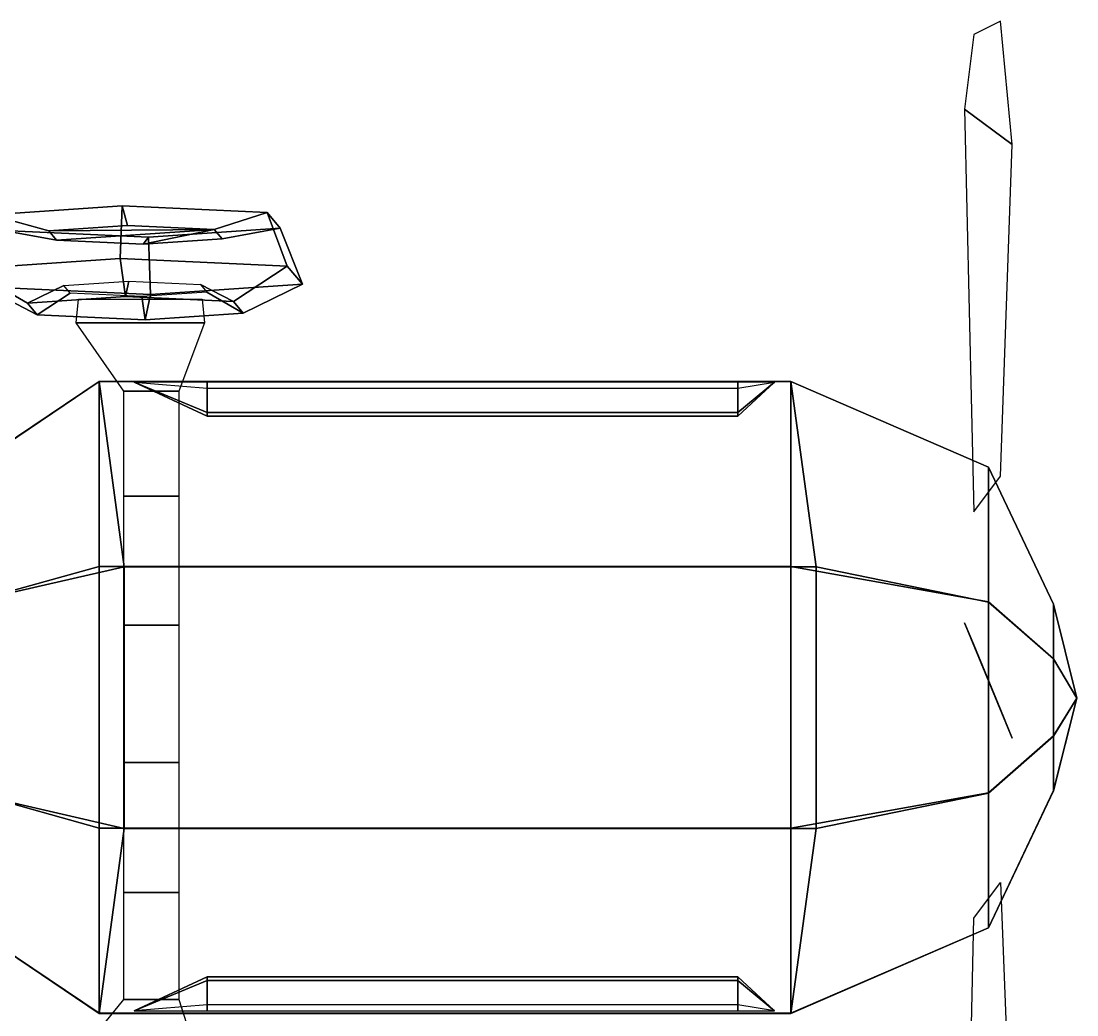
# Model space of a CAD drawing. Header units: metres. Extents: x -45 to 47, y -51 to 51.
# Drawn here: x 15.12 to 46.95, y -9.49 to 20.46 of the extents above; entities that cross this region are included whole.
import ezdxf

# ---------------------------------------------------------------- set-up
doc = ezdxf.new("R2010")
doc.units = ezdxf.units.M

msp = doc.modelspace()

# ---------------------------------------------------------------- linework, layer by layer
at = {"layer": 'Capot', "color": 13}
for points in [[(13.951536, 7.224206, 24.54561), (13.951536, 7.228375, 18.618734), (17.466898, 9.596191, 17.85676), (17.466898, 9.590642, 25.310179)], [(13.951536, 7.228375, 18.618734), (13.951536, 3.040388, 14.424851), (17.466898, 4.022549, 12.582693), (17.466898, 9.596191, 17.85676)], [(13.951536, 3.030323, 28.733597), (13.951536, 7.224206, 24.54561), (17.466898, 9.590642, 25.310179), (18.226896, 4.009153, 29.296831)], [(17.466898, 9.590642, 25.310179), (17.466898, 9.596191, 17.85676), (38.329426, 9.596191, 17.639904), (38.329426, 9.590642, 25.527773)], [(17.466898, 9.596191, 17.85676), (17.466898, 4.022549, 12.582693), (38.329426, 4.022549, 12.058414), (38.329426, 9.596191, 17.639904)], [(18.226896, 4.009153, 29.296831), (17.466898, 9.590642, 25.310179), (38.329426, 9.590642, 25.527773), (39.089424, 4.009153, 29.821419)], [(20.729425, 8.659394, 22.334478), (20.729425, 9.579075, 23.117884), (18.529423, 9.579075, 21.417883)], [(20.729425, 8.552722, 20.482807), (20.729425, 8.659394, 22.334478), (18.529423, 9.579075, 21.417883)], [(18.529423, 9.579075, 21.417883), (20.729425, 9.390642, 19.527773), (20.729425, 8.552722, 20.482807)], [(36.729424, 9.579075, 23.117884), (20.729425, 9.579075, 23.117884), (20.729425, 8.659394, 22.334478), (36.729424, 8.659394, 22.334478)], [(36.729424, 9.579075, 23.117884), (36.729424, 8.659394, 22.334478), (37.829422, 9.579075, 21.417883)], [(37.829422, 9.579075, 21.417883), (36.729424, 8.659394, 22.334478), (36.729424, 8.552722, 20.482807)], [(36.729424, 8.552722, 20.482807), (36.729424, 9.390642, 19.527773), (37.829422, 9.579075, 21.417883)], [(38.329426, 9.590642, 25.527773), (38.329426, 9.596191, 17.639904), (44.282566, 7.016332, 18.706388), (44.282566, 7.012285, 24.457657)], [(38.329426, 9.596191, 17.639904), (38.329426, 4.022549, 12.058414), (44.282566, 2.952433, 14.63677), (44.282566, 7.016332, 18.706388)], [(39.089424, 4.009153, 29.821419), (38.329426, 9.590642, 25.527773), (44.282566, 7.012285, 24.457657), (44.282566, 2.942666, 28.521557)], [(36.729424, 8.552722, 20.482807), (20.729425, 8.552722, 20.482807), (20.729425, 9.390642, 19.527773), (36.729424, 9.390642, 19.527773)], [(36.729424, 8.659394, 22.334478), (20.729425, 8.659394, 22.334478), (20.729425, 8.552722, 20.482807), (36.729424, 8.552722, 20.482807)], [(44.282566, -6.868454, 18.696625), (44.282566, 7.012285, 24.457657), (44.282566, 7.016332, 18.706388)], [(44.282566, -6.868454, 18.696625), (44.282566, 7.016332, 18.706388), (44.282566, 2.952433, 14.63677)], [(44.282566, -6.868454, 18.696625), (44.282566, 2.942666, 28.521557), (44.282566, 7.012285, 24.457657)], [(13.951536, 3.040388, 14.424851), (13.951536, -2.88649, 14.42068), (17.466898, -3.86532, 12.577449), (17.466898, 4.022549, 12.582693)], [(13.951536, -2.896556, 28.729435), (13.951536, 3.030323, 28.733597), (18.226896, 4.009153, 29.296831), (18.226896, -3.878716, 29.291588)], [(17.466898, 4.022549, 12.582693), (17.466898, -3.86532, 12.577449), (38.329426, -3.86532, 12.052863), (38.329426, 4.022549, 12.058414)], [(18.226896, -3.878716, 29.291588), (18.226896, 4.009153, 29.296831), (39.089424, 4.009153, 29.821419), (39.089424, -3.878716, 29.81587)], [(38.329426, 4.022549, 12.058414), (38.329426, -3.86532, 12.052863), (44.282566, -2.798833, 14.632723), (44.282566, 2.952433, 14.63677)], [(39.089424, -3.878716, 29.81587), (39.089424, 4.009153, 29.821419), (44.282566, 2.942666, 28.521557), (44.282566, -2.808601, 28.517511)], [(44.282566, -6.868454, 18.696625), (44.282566, 2.952433, 14.63677), (44.282566, -2.798833, 14.632723)], [(44.282566, -6.868454, 18.696625), (44.282566, -2.808601, 28.517511), (44.282566, 2.942666, 28.521557)], [(38.329426, -3.86532, 12.052863), (38.329426, -9.446811, 17.626507), (44.282566, -6.868454, 18.696625), (44.282566, -2.798833, 14.632723)], [(38.329426, -9.452361, 25.514378), (39.089424, -3.878716, 29.81587), (44.282566, -2.808601, 28.517511), (44.282566, -6.8725, 24.447891)], [(44.282566, -6.868454, 18.696625), (44.282566, -6.8725, 24.447891), (44.282566, -2.808601, 28.517511)], [(13.951536, -2.88649, 14.42068), (13.951536, -7.080374, 18.608671), (17.466898, -9.446811, 17.844103), (17.466898, -3.86532, 12.577449)], [(13.951536, -7.084543, 24.535545), (13.951536, -2.896556, 28.729435), (18.226896, -3.878716, 29.291588), (17.466898, -9.452361, 25.297518)], [(17.466898, -3.86532, 12.577449), (17.466898, -9.446811, 17.844103), (38.329426, -9.446811, 17.626507), (38.329426, -3.86532, 12.052863)], [(17.466898, -9.452361, 25.297518), (18.226896, -3.878716, 29.291588), (39.089424, -3.878716, 29.81587), (38.329426, -9.452361, 25.514378)], [(38.329426, -9.446811, 17.626507), (38.329426, -9.452361, 25.514378), (44.282566, -6.8725, 24.447891), (44.282566, -6.868454, 18.696625)], [(13.951536, -7.080374, 18.608671), (13.951536, -7.084543, 24.535545), (17.466898, -9.452361, 25.297518), (17.466898, -9.446811, 17.844103)], [(18.529423, -9.376493, 21.417883), (20.729425, -8.456813, 22.334478), (20.729425, -8.35014, 20.482807)], [(20.729425, -8.35014, 20.482807), (20.729425, -9.188061, 19.527773), (18.529423, -9.376493, 21.417883)], [(18.529423, -9.376493, 21.417883), (20.729425, -9.376493, 23.117884), (20.729425, -8.456813, 22.334478)], [(36.729424, -9.188061, 19.527773), (20.729425, -9.188061, 19.527773), (20.729425, -8.35014, 20.482807), (36.729424, -8.35014, 20.482807)], [(36.729424, -8.35014, 20.482807), (20.729425, -8.35014, 20.482807), (20.729425, -8.456813, 22.334478), (36.729424, -8.456813, 22.334478)], [(36.729424, -8.456813, 22.334478), (20.729425, -8.456813, 22.334478), (20.729425, -9.376493, 23.117884), (36.729424, -9.376493, 23.117884)], [(36.729424, -8.35014, 20.482807), (36.729424, -8.456813, 22.334478), (37.829422, -9.376493, 21.417883)], [(37.829422, -9.376493, 21.417883), (36.729424, -9.188061, 19.527773), (36.729424, -8.35014, 20.482807)], [(37.829422, -9.376493, 21.417883), (36.729424, -8.456813, 22.334478), (36.729424, -9.376493, 23.117884)], [(17.466898, -9.446811, 17.844103), (17.466898, -9.452361, 25.297518), (38.329426, -9.452361, 25.514378), (38.329426, -9.446811, 17.626507)]]:
    msp.add_3dface(points, dxfattribs=at)
at = {"layer": 'Hel1', "color": 42}
msp.add_3dface([(43.562607, -19.462927, 12.010579), (43.839775, -6.58251, 19.812229), (44.644238, -5.503516, 18.197407), (45.002525, -14.54083, 11.118558)], dxfattribs=at)
at = {"layer": 'Hel2', "color": 41}
for points in [[(43.839775, 1.65336, 45.774864), (43.562607, 2.322499, 43.512604), (45.002525, -1.153758, 39.915607), (44.644238, -0.288774, 44.960449)], [(43.562607, 2.322499, 43.512604), (43.839775, 1.65336, 28.468561), (44.644238, -0.288774, 28.468561), (45.002525, -1.153758, 39.915607)]]:
    msp.add_3dface(points, dxfattribs=at)
at = {"layer": 'Hel3', "color": 43}
for points in [[(43.839775, 20.053612, 8.55792), (43.562607, 17.800859, 9.258397), (45.002525, 16.741373, 14.147182), (44.644238, 20.455446, 10.62521)], [(43.562607, 17.800859, 9.258397), (43.839775, 5.663948, 18.172781), (44.644238, 6.742939, 19.787605), (45.002525, 16.741373, 14.147182)]]:
    msp.add_3dface(points, dxfattribs=at)
at = {"layer": 'Moyeux', "color": 4}
for points in [[(44.282566, 7.012285, 24.457657), (44.282566, 7.016332, 18.706388), (46.243393, 2.881488, 20.415695), (46.243393, 2.879851, 22.74254)], [(44.282566, 7.016332, 18.706388), (44.282566, 2.952433, 14.63677), (46.243393, 1.237316, 18.769203), (46.243393, 2.881488, 20.415695)], [(44.282566, 2.942666, 28.521557), (44.282566, 7.012285, 24.457657), (46.243393, 2.879851, 22.74254), (46.243393, 1.233364, 24.386713)], [(44.282566, 2.952433, 14.63677), (44.282566, -2.798833, 14.632723), (46.243393, -1.089532, 18.767567), (46.243393, 1.237316, 18.769203)], [(44.282566, -2.808601, 28.517511), (44.282566, 2.942666, 28.521557), (46.243393, 1.233364, 24.386713), (46.243393, -1.093484, 24.385075)], [(46.243393, 1.237316, 18.769203), (46.950001, 0.05475, 21.611649), (46.243393, 2.881488, 20.415695)], [(46.243393, 2.879851, 22.74254), (46.243393, 2.881488, 20.415695), (46.950001, 0.05475, 21.611649)], [(46.950001, 0.05475, 21.611649), (46.243393, 1.233364, 24.386713), (46.243393, 2.879851, 22.74254)], [(46.243393, 1.237316, 18.769203), (46.243393, -1.089532, 18.767567), (46.950001, 0.05475, 21.611649)], [(46.243393, -1.093484, 24.385075), (46.243393, 1.233364, 24.386713), (46.950001, 0.05475, 21.611649)], [(46.243393, -2.73602, 20.411741), (46.243393, -2.737657, 22.738586), (46.950001, 0.05475, 21.611649)], [(46.950001, 0.05475, 21.611649), (46.243393, -1.089532, 18.767567), (46.243393, -2.73602, 20.411741)], [(46.950001, 0.05475, 21.611649), (46.243393, -2.737657, 22.738586), (46.243393, -1.093484, 24.385075)], [(44.282566, -2.798833, 14.632723), (44.282566, -6.868454, 18.696625), (46.243393, -2.73602, 20.411741), (46.243393, -1.089532, 18.767567)], [(44.282566, -6.8725, 24.447891), (44.282566, -2.808601, 28.517511), (46.243393, -1.093484, 24.385075), (46.243393, -2.737657, 22.738586)], [(44.282566, -6.868454, 18.696625), (44.282566, -6.8725, 24.447891), (46.243393, -2.737657, 22.738586), (46.243393, -2.73602, 20.411741)]]:
    msp.add_3dface(points, dxfattribs=at)
at = {"layer": 'PiedRoues', "color": 39}
for points in [[(20.575962, 12.077849, -2.020696), (20.646622, 11.362613, 2.136153), (16.777956, 11.362613, 2.030163), (16.848618, 12.077849, -1.844045)], [(20.646622, 11.362613, 2.136153), (19.869354, 9.301953, 9.552126), (18.208832, 9.301953, 9.552126), (16.777956, 11.362613, 2.030163)], [(19.869354, 9.301953, 9.552126), (19.869354, 6.140903, 12.238438), (18.208832, 6.140903, 12.238438), (18.208832, 9.301953, 9.552126)], [(19.869354, 6.140903, 12.238438), (19.869354, 2.255338, 11.801158), (18.208832, 2.255338, 11.801158), (18.208832, 6.140903, 12.238438)], [(19.869354, 2.255338, 11.801158), (19.869354, -1.892714, 11.847864), (18.208832, -1.892714, 11.847864), (18.208832, 2.255338, 11.801158)], [(19.869354, -1.892714, 11.847864), (19.869354, -5.810008, 12.373002), (18.208832, -5.810008, 12.373002), (18.208832, -1.892714, 11.847864)], [(19.869354, -5.810008, 12.373002), (19.869354, -9.030746, 9.75855), (18.208832, -9.030746, 9.75855), (18.208832, -5.810008, 12.373002)], [(19.869354, -9.030746, 9.75855), (20.558298, -11.171947, 1.594958), (16.47765, -11.171947, 1.700949), (18.208832, -9.030746, 9.75855)]]:
    msp.add_3dface(points, dxfattribs=at)
at = {"layer": 'RoueD', "color": 45}
for points in [[(18.104387, 13.305298, -5.103641), (18.164614, 14.886805, -4.211024), (14.189252, 14.617045, -1.472099), (13.524076, 12.994488, -1.947922)], [(18.164614, 14.886805, -4.211024), (18.323782, 14.296027, -2.321816), (15.947206, 14.134756, -0.684414), (14.189252, 14.617045, -1.472099)], [(23.140697, 13.071903, -2.733932), (22.535755, 14.684233, -2.154297), (18.164614, 14.886805, -4.211024), (18.104387, 13.305298, -5.103641)], [(22.535755, 14.684233, -2.154297), (20.936964, 14.174926, -1.09225), (18.323782, 14.296027, -2.321816), (18.164614, 14.886805, -4.211024)], [(22.931524, 14.211907, 2.641354), (21.173569, 13.892554, 1.774715), (20.936964, 14.174926, -1.09225), (22.535755, 14.684233, -2.154297)], [(23.596697, 12.527699, 2.791491), (22.931524, 14.211907, 2.641354), (22.535755, 14.684233, -2.154297), (23.140697, 13.071903, -2.733932)], [(14.189252, 14.617045, -1.472099), (15.947206, 14.134756, -0.684414), (16.183813, 13.852386, 2.182551), (14.585023, 14.144715, 3.323553)], [(13.980075, 12.450284, 3.577502), (14.585023, 14.144715, 3.323553), (18.956161, 13.942147, 5.380279), (19.01639, 12.216888, 5.947209)], [(14.585023, 14.144715, 3.323553), (16.183813, 13.852386, 2.182551), (18.796991, 13.731285, 3.412115), (18.956161, 13.942147, 5.380279)], [(20.936964, 14.174926, -1.09225), (15.947206, 14.134756, -0.684414), (18.323782, 14.296027, -2.321816)], [(20.936964, 14.174926, -1.09225), (16.183813, 13.852386, 2.182551), (15.947206, 14.134756, -0.684414)], [(20.936964, 14.174926, -1.09225), (18.796991, 13.731285, 3.412115), (16.183813, 13.852386, 2.182551)], [(18.956161, 13.942147, 5.380279), (18.796991, 13.731285, 3.412115), (21.173569, 13.892554, 1.774715), (22.931524, 14.211907, 2.641354)], [(20.936964, 14.174926, -1.09225), (21.173569, 13.892554, 1.774715), (18.796991, 13.731285, 3.412115)], [(19.01639, 12.216888, 5.947209), (18.956161, 13.942147, 5.380279), (22.931524, 14.211907, 2.641354), (23.596697, 12.527699, 2.791491)], [(18.265709, 12.160826, -3.242651), (18.104387, 13.305298, -5.103641), (13.524076, 12.994488, -1.947922), (15.30579, 11.95997, -1.203341)], [(21.520306, 12.009997, -1.711281), (23.140697, 13.071903, -2.733932), (18.104387, 13.305298, -5.103641), (18.265709, 12.160826, -3.242651)], [(21.814987, 11.658319, 1.859393), (23.596697, 12.527699, 2.791491), (23.140697, 13.071903, -2.733932), (21.520306, 12.009997, -1.711281)], [(15.30579, 11.95997, -1.203341), (13.524076, 12.994488, -1.947922), (13.980075, 12.450284, 3.577502), (15.600472, 11.608291, 2.367334)], [(15.600472, 11.608291, 2.367334), (13.980075, 12.450284, 3.577502), (19.01639, 12.216888, 5.947209), (18.855066, 11.457465, 3.898701)], [(18.364914, 12.618609, -1.983822), (18.265709, 12.160826, -3.242651), (15.30579, 11.95997, -1.203341), (16.401461, 12.485374, -0.631053)], [(16.401461, 12.485374, -0.631053), (15.30579, 11.95997, -1.203341), (15.600472, 11.608291, 2.367334), (16.596937, 12.252089, 1.737542)], [(20.523842, 12.518559, -0.967993), (21.520306, 12.009997, -1.711281), (18.265709, 12.160826, -3.242651), (18.364914, 12.618609, -1.983822)], [(18.855066, 11.457465, 3.898701), (19.01639, 12.216888, 5.947209), (23.596697, 12.527699, 2.791491), (21.814987, 11.658319, 1.859393)], [(20.719313, 12.285275, 1.400601), (21.814987, 11.658319, 1.859393), (21.520306, 12.009997, -1.711281), (20.523842, 12.518559, -0.967993)], [(16.596937, 12.252089, 1.737542), (15.600472, 11.608291, 2.367334), (18.855066, 11.457465, 3.898701), (18.755863, 12.152039, 2.753369)], [(18.755863, 12.152039, 2.753369), (18.855066, 11.457465, 3.898701), (21.814987, 11.658319, 1.859393), (20.719313, 12.285275, 1.400601)]]:
    msp.add_3dface(points, dxfattribs=at)

doc.saveas('drawing.dxf')
